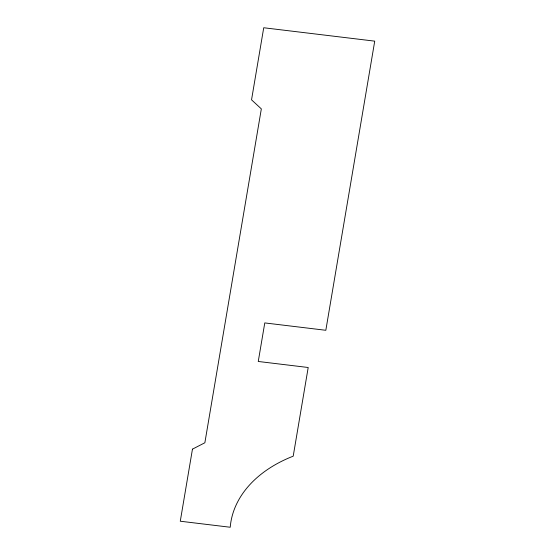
<?xml version="1.0" encoding="UTF-8"?>
<svg xmlns="http://www.w3.org/2000/svg" width="555" height="555" viewBox="0 0 555 555"><rect width="100%" height="100%" fill="white"/><g stroke="black" fill="none" stroke-linecap="round" stroke-linejoin="round"><path stroke-width="0.83" d="M192.46 449.141L180.271 521.221L230.221 527.25A132.423 92.324 4.3 0 1 293.207 456.175L308.205 367.5L258.255 361.471L264.777 322.92L325.827 330.287L374.729 41.146L263.729 27.75L251.54 99.831L261.336 108.884L204.864 442.765L192.46 449.141"/></g></svg>
